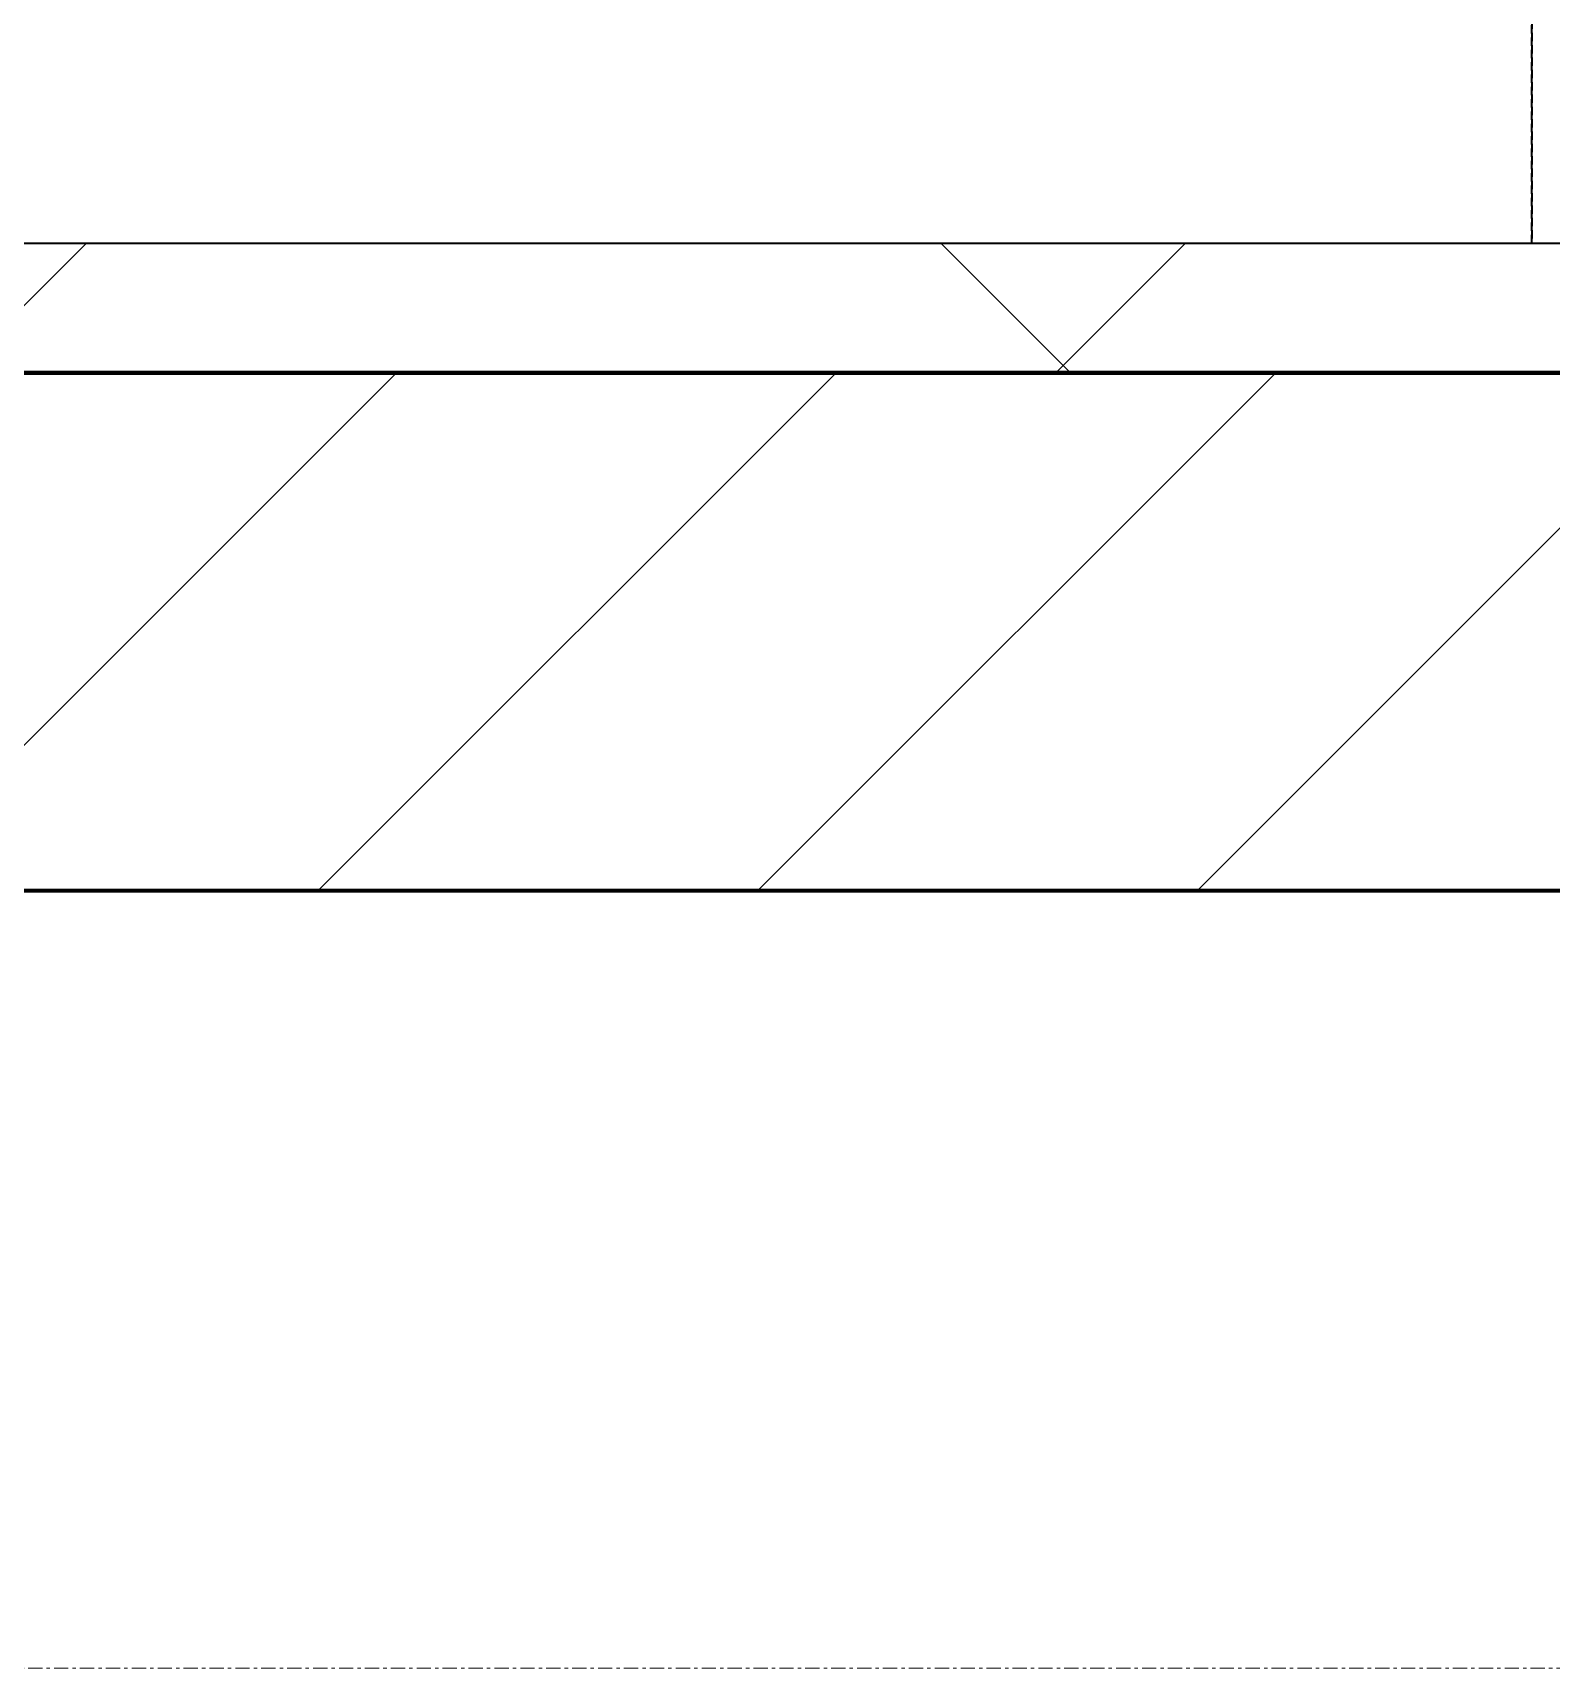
# Model space of a CAD drawing. Header units: millimetres. Extents: x -853432 to -773672, y -18171 to 22484.
# Drawn here: x -785286 to -784700, y -4321 to -3690 of the extents above; entities that cross this region are included whole.
import ezdxf
from ezdxf.xclip import XClip

# ---------------------------------------------------------------- set-up
doc = ezdxf.new("R2010")
doc.units = ezdxf.units.MM
doc.header["$XCLIPFRAME"] = 0
doc.linetypes.add('- SOM Dash 1_8_', pattern=[4.7625, 3.175, -1.5875])
doc.linetypes.add('DPA_Grid _ Level 100', pattern=[10, 5.5, -1.6, 1.3, -1.6])
for name, color, linetype, lineweight in [('A-GLAZ-CURT', 2, 'Continuous', 9), ('A-WALL', 5, 'Continuous', 35), ('A-WALL-FNSH', 2, 'Continuous', 35), ('A-WALL-PATT', 1, 'Continuous', 35), ('I-WALL-E', 2, 'Continuous', 35), ('S-GRID', 251, 'Continuous', 9)]:
    doc.layers.add(name, color=color, linetype=linetype, lineweight=lineweight)
doc.layers.add('A11_ALU.SOLID SHEET', color=2, linetype='Continuous')

# ---------------------------------------------------------------- blocks, each defined once
blk = doc.blocks.new('*U2464')
at = {"layer": 'S-GRID', "linetype": 'DPA_Grid _ Level 100'}
blk.add_line((57000, -7900), (-16649.52, -7900), dxfattribs=at)
blk = doc.blocks.new('PPLS-PP19_Custom Tile Pattern - Custom Tile Pattern-V169-4251-01 ENLARGED CONCOURSE LEVEL - REFLECTED CEILING PLAN - SHEET 2')
at = {"layer": 'A-GLAZ-CURT'}
for p, q in [((-300, 0), (300, 0)), ((300, 0), (-300, 0)), ((195.99, 0), (213.31, 0)), ((213.31, 0), (195.99, 0)), ((230.06, 0), (300, 0)), ((-300, -50), (300, -50)), ((300, -50), (-300, -50))]:
    blk.add_line(p, q, dxfattribs=at)
for points, knots in [([(94.4, 0), (94.4, 0), (94.64, 0), (99.11, 0), (108.97, 0), (120.79, 0), (139.94, 0), (163.31, 0), (185.23, 0), (193.62, 0), (194.69, 0), (194.79, 0)], [-2348.345796, -2348.345796, -2348.345796, -2348.345796, -2310.419338, -2233.599744, -2052.234781, -1843.028543, -1530.39897, -1095.004608, -529.74427, -295.064701, -265.121568, -265.121568, -265.121568, -265.121568]), ([(223.73, 0), (217.37, 0), (197.68, 0), (177.41, 0), (159.34, 0), (158.33, 0), (158.3, 0)], [-208.157764, -208.157764, -208.157764, -208.157764, -187.987675, -143.776725, -129.632772, -123.352749, -123.352749, -123.352749, -123.352749]), ([(159.07, 0), (159.13, 0), (160.84, 0), (165.21, 0), (174.15, 0), (185.98, 0), (208.82, 0), (219.42, 0), (230.06, 0)], [-115.643202, -115.643202, -115.643202, -115.643202, -114.681583, -87.660824, -65.295536, -41.623857, -24.459831, 0, 0, 0, 0]), ([(223.41, 0), (222.58, 0), (218.31, 0), (200.27, 0), (182.99, 0), (174.27, 0), (169.67, 0), (168.99, 0)], [-9091.710123, -9091.710123, -9091.710123, -9091.710123, -9016.44624, -8717.832359, -8253.978395, -8152.463617, -8069.855175, -8069.855175, -8069.855175, -8069.855175]), ([(215.22, 0), (214.62, 0), (210.55, 0), (203.98, 0), (187.54, 0), (175.3, 0), (169.49, 0)], [-203.825446, -203.825446, -203.825446, -203.825446, -198.527383, -184.406837, -162.427601, -142.916156, -142.916156, -142.916156, -142.916156]), ([(171.51, 0), (176.48, 0), (193.23, 0), (201.73, 0), (208.81, 0), (213.9, 0), (241.96, 0), (266.73, 0), (281.71, 0), (291.71, 0), (296.52, 0), (297.86, 0), (298.09, 0)], [-7971.819559, -7971.819559, -7971.819559, -7971.819559, -7784.112253, -7606.717214, -7289.299508, -7042.621073, -6582.165592, -6068.460911, -5766.029927, -5566.724884, -5280.360606, -5199.253518, -5199.253518, -5199.253518, -5199.253518]), ([(172.07, 0), (177.66, 0), (187.87, 0), (201.08, 0), (207.47, 0), (213.96, 0), (215.11, 0)], [-255.364076, -255.364076, -255.364076, -255.364076, -237.955587, -223.92608, -215.862851, -208.75215, -208.75215, -208.75215, -208.75215]), ([(300, 0), (288.22, 0), (262, 0), (230.43, 0), (219.94, 0), (219.02, 0)], [-12528.858583, -12528.858583, -12528.858583, -12528.858583, -11905.454923, -11162.864862, -10856.732305, -10856.732305, -10856.732305, -10856.732305]), ([(219.9, 0), (220.86, 0), (222.41, 0), (224.23, 0), (224.3, 0)], [-10670.940496, -10670.940496, -10670.940496, -10670.940496, -10511.382485, -10505.738681, -10505.738681, -10505.738681, -10505.738681]), ([(247.1, 0), (246.76, 0), (245.04, 0), (238.34, 0), (228.69, 0), (225.44, 0), (224.31, 0)], [-9649.085549, -9649.085549, -9649.085549, -9649.085549, -9581.591397, -9406.094246, -9221.510254, -9118.874811, -9118.874811, -9118.874811, -9118.874811]), ([(300, 0), (286.53, 0), (261.13, 0), (235.69, 0), (224.34, 0)], [-285.253232, -285.253232, -285.253232, -285.253232, -244.693688, -208.800045, -208.800045, -208.800045, -208.800045]), ([(225, 0), (231.44, 0), (242.24, 0), (246.54, 0), (246.96, 0)], [-10485.148688, -10485.148688, -10485.148688, -10485.148688, -9925.173265, -9834.877357, -9834.877357, -9834.877357, -9834.877357]), ([(284.76, 0), (284.76, 0), (285.09, 0), (287.47, 0), (293.59, 0), (297.76, 0), (300, 0)], [-4110.630118, -4110.630118, -4110.630118, -4110.630118, -4053.389046, -3959.664717, -3862.421465, -3746.95702, -3746.95702, -3746.95702, -3746.95702]), ([(297.38, 0), (295.84, 0), (291.62, 0), (285.38, 0), (284.87, 0)], [-4803.172655, -4803.172655, -4803.172655, -4803.172655, -4358.271401, -4143.037883, -4143.037883, -4143.037883, -4143.037883])]:
    blk.add_open_spline(points, degree=3, knots=knots, dxfattribs=at)
blk.add_open_spline([(195.11, 0), (194.91, 0), (194.44, 0), (193.8, 0)], degree=3, dxfattribs=at)
blk = doc.blocks.new('PPLS-PP19_Custom Tile Pattern - Custom Tile Pattern-V170-4251-01 ENLARGED CONCOURSE LEVEL - REFLECTED CEILING PLAN - SHEET 2')
at = {"layer": 'A-GLAZ-CURT'}
for p, q in [((-300, 0), (300, 0)), ((300, 0), (-300, 0)), ((-293.07, 0), (-275.75, 0)), ((-275.75, 0), (-293.07, 0)), ((-222.32, 0), (-205, 0)), ((-205, 0), (-222.32, 0)), ((-300, -50), (300, -50)), ((300, -50), (-300, -50))]:
    blk.add_line(p, q, dxfattribs=at)
at = {"layer": 'A-GLAZ-CURT', "flags": 128}
for points in [[(-300, 0), (-291.56, 0), (-283.3, 0), (-275.2, 0), (-267.26, 0), (-259.45, 0), (-251.77, 0), (-244.2, 0), (-237.76, 0)], [(-237.76, 0), (-244.39, 0), (-251.96, 0), (-259.67, 0), (-267.51, 0), (-275.48, 0), (-283.55, 0), (-291.73, 0), (-300, 0)], [(-169.65, 0), (-174.47, 0), (-179.49, 0), (-184.81, 0), (-190.44, 0), (-196.37, 0), (-202.58, 0), (-209.04, 0), (-215.73, 0), (-222.63, 0), (-229.72, 0), (-236.97, 0)], [(-236.74, 0), (-229.36, 0), (-222.06, 0), (-214.83, 0), (-207.71, 0), (-200.76, 0), (-194.02, 0), (-187.54, 0), (-181.38, 0), (-175.58, 0), (-170.25, 0), (-165.64, 0), (-162.01, 0), (-159.53, 0), (-157.46, 0), (-154.52, 0), (-149.42, 0), (-141.84, 0), (-132.81, 0), (-126.08, 0)], [(-125.17, 0), (-128.55, 0), (-134.16, 0), (-140.03, 0), (-145.5, 0), (-150.63, 0), (-155.53, 0), (-160.27, 0), (-164.95, 0), (-168.82, 0)]]:
    blk.add_lwpolyline(points, dxfattribs=at)
at = {"layer": 'A-GLAZ-CURT'}
for points, knots in [([(-300, 0), (-284.65, 0), (-236.57, 0), (-174.61, 0), (-129.95, 0), (-110.8, 0), (-99.5, 0), (-91.46, 0)], [-5323.127839, -5323.127839, -5323.127839, -5323.127839, -4502.809032, -2700.551212, -1002.059161, -460.363443, 0, 0, 0, 0]), ([(-238.76, 0), (-252.75, 0), (-272.55, 0), (-294.48, 0), (-300, 0)], [-14602.206786, -14602.206786, -14602.206786, -14602.206786, -13729.592194, -13439.944408, -13439.944408, -13439.944408, -13439.944408]), ([(-137.88, 0), (-140.56, 0), (-147.66, 0), (-147.69, 0), (-158.72, 0), (-174.02, 0), (-185.59, 0), (-209.77, 0), (-232.01, 0), (-255.22, 0), (-262.59, 0), (-264.9, 0), (-265.4, 0)], [-3187.727384, -3187.727384, -3187.727384, -3187.727384, -2919.378265, -2477.344047, -2237.412286, -2029.680487, -1755.085331, -1400.429864, -858.079193, -543.655514, -208.940337, 0, 0, 0, 0]), ([(-258.6, 0), (-257.91, 0), (-254.26, 0), (-246.46, 0), (-239.86, 0), (-237.77, 0)], [-5722.54675, -5722.54675, -5722.54675, -5722.54675, -5657.471696, -5413.335975, -5300.076856, -5300.076856, -5300.076856, -5300.076856]), ([(-237.77, 0), (-232.56, 0), (-224.03, 0), (-213.1, 0), (-200.2, 0), (-186.4, 0), (-175.68, 0), (-168.83, 0)], [-5299.983766, -5299.983766, -5299.983766, -5299.983766, -5017.494783, -4832.723979, -4666.091899, -4349.945572, -4035.86419, -4035.86419, -4035.86419, -4035.86419]), ([(-99.88, 0), (-110.22, 0), (-142.98, 0), (-190.92, 0), (-229.63, 0), (-237.76, 0)], [-18259.877968, -18259.877968, -18259.877968, -18259.877968, -17136.203329, -15131.813646, -14623.072535, -14623.072535, -14623.072535, -14623.072535]), ([(-168.84, 0), (-171.97, 0), (-181.3, 0), (-199.46, 0), (-216.65, 0), (-231.26, 0), (-233.46, 0), (-234, 0)], [-1934.917225, -1934.917225, -1934.917225, -1934.917225, -1763.376603, -1422.553702, -978.033455, -846.069444, -682.911962, -682.911962, -682.911962, -682.911962]), ([(-233.49, 0), (-233.44, 0), (-232.38, 0), (-230.74, 0), (-225.3, 0), (-223.63, 0)], [-455.274641, -455.274641, -455.274641, -455.274641, -440.605512, -119.536984, 0, 0, 0, 0]), ([(-223.63, 0), (-219.39, 0), (-206.17, 0), (-188.58, 0), (-174.87, 0), (-169.38, 0), (-169.12, 0)], [-5463.295695, -5463.295695, -5463.295695, -5463.295695, -5161.076232, -4739.070012, -4465.409639, -4451.57427, -4451.57427, -4451.57427, -4451.57427]), ([(-168.83, 0), (-163.16, 0), (-151.77, 0), (-136.84, 0), (-127.33, 0), (-124.19, 0), (-123.43, 0), (-123.28, 0)], [-4446.405474, -4446.405474, -4446.405474, -4446.405474, -4149.119819, -3839.893365, -3647.167523, -3488.92562, -3439.852845, -3439.852845, -3439.852845, -3439.852845]), ([(-133.82, 0), (-135.51, 0), (-137.8, 0), (-149.31, 0), (-158.68, 0), (-165.56, 0), (-168.83, 0)], [-2731.647847, -2731.647847, -2731.647847, -2731.647847, -2418.507304, -2308.929706, -2113.765672, -1935.090519, -1935.090519, -1935.090519, -1935.090519]), ([(-168.62, 0), (-167.92, 0), (-163.62, 0), (-158.7, 0), (-157.22, 0)], [-4032.667173, -4032.667173, -4032.667173, -4032.667173, -4000.813434, -3840.635403, -3840.635403, -3840.635403, -3840.635403]), ([(-152.35, 0), (-151.03, 0), (-147.71, 0), (-143.57, 0), (-138.62, 0)], [-3494.978217, -3494.978217, -3494.978217, -3494.978217, -3371.022232, -3227.460399, -3227.460399, -3227.460399, -3227.460399]), ([(-118.78, 0), (-121.86, 0), (-126.28, 0), (-136.96, 0), (-147.46, 0), (-150.03, 0), (-150.57, 0)], [-5938.474035, -5938.474035, -5938.474035, -5938.474035, -5700.061948, -5508.838257, -5298.784692, -5196.16478, -5196.16478, -5196.16478, -5196.16478]), ([(-150.34, 0), (-150.07, 0), (-147.75, 0), (-142.6, 0), (-127.26, 0), (-107.3, 0), (-90.42, 0), (-75.26, 0), (-68.41, 0), (-65.12, 0), (-63.63, 0)], [-4948.728362, -4948.728362, -4948.728362, -4948.728362, -4883.323924, -4440.880425, -4054.690705, -3793.097032, -3402.597032, -3144.956779, -3050.982048, -2969.237017, -2969.237017, -2969.237017, -2969.237017]), ([(-30.89, 0), (-31.48, 0), (-38.18, 0), (-53.55, 0), (-78.2, 0), (-110.94, 0), (-130.52, 0), (-147.74, 0), (-149.07, 0)], [-8578.796839, -8578.796839, -8578.796839, -8578.796839, -8532.293389, -8073.216054, -7508.296369, -7004.680444, -6449.282163, -6277.220794, -6277.220794, -6277.220794, -6277.220794]), ([(-148.23, 0), (-146.94, 0), (-140.15, 0), (-137.28, 0), (-133.93, 0), (-128.78, 0), (-126.5, 0)], [-6162.058746, -6162.058746, -6162.058746, -6162.058746, -6017.569127, -5560.701257, -5364.112219, -5231.017328, -5231.017328, -5231.017328, -5231.017328]), ([(-100.85, 0), (-101.34, 0), (-109.65, 0), (-122.65, 0), (-139.03, 0), (-146.11, 0), (-146.95, 0)], [-1401.1415, -1401.1415, -1401.1415, -1401.1415, -1374.161226, -945.742622, -741.901385, -489.130243, -489.130243, -489.130243, -489.130243]), ([(-146.69, 0), (-146.59, 0), (-145.49, 0), (-135.69, 0), (-128.29, 0), (-125.15, 0)], [-420.34245, -420.34245, -420.34245, -420.34245, -406.956646, -290.263673, 0, 0, 0, 0]), ([(-127.41, 0), (-131.63, 0), (-133.16, 0), (-134.09, 0), (-134.15, 0)], [-8540.990293, -8540.990293, -8540.990293, -8540.990293, -8266.114998, -8246.473386, -8246.473386, -8246.473386, -8246.473386]), ([(-134.15, 0), (-133.32, 0), (-130.31, 0), (-117.33, 0), (-92.04, 0), (-74.02, 0), (-62.74, 0), (-60.36, 0), (-59.97, 0)], [-7657.439573, -7657.439573, -7657.439573, -7657.439573, -7293.749979, -6839.55839, -6236.997189, -5713.340575, -5140.470607, -5006.787413, -5006.787413, -5006.787413, -5006.787413]), ([(-120.13, 0), (-120.14, 0), (-120.24, 0), (-121.3, 0), (-129.25, 0), (-133.82, 0)], [-2933.992132, -2933.992132, -2933.992132, -2933.992132, -2920.575025, -2840.280255, -2731.647847, -2731.647847, -2731.647847, -2731.647847]), ([(-113.43, 0), (-113.44, 0), (-113.96, 0), (-119.73, 0), (-125.43, 0), (-127.03, 0), (-127.41, 0)], [-328.499627, -328.499627, -328.499627, -328.499627, -282.672656, -98.539552, -24.539552, 0, 0, 0, 0]), ([(-126.5, 0), (-122.44, 0), (-108.71, 0), (-86.68, 0), (-63.44, 0), (-54.4, 0), (-48.53, 0), (-30.79, 0), (-18.03, 0), (8.61, 0), (15.02, 0), (22.91, 0), (31, 0), (39.04, 0), (51.19, 0), (58.74, 0), (61.34, 0), (61.45, 0)], [-5231.017328, -5231.017328, -5231.017328, -5231.017328, -4994.692869, -4542.524482, -4008.285538, -3689.699207, -3546.54457, -3315.260113, -2864.387349, -2439.246196, -2084.094819, -1956.422387, -1818.904206, -1645.594513, -1443.202566, -1228.752106, -1120.932285, -1120.932285, -1120.932285, -1120.932285]), ([(-125.15, 0), (-124.93, 0), (-121.96, 0), (-113.01, 0), (-104.08, 0), (-100.37, 0), (-99.88, 0)], [-3362.7396, -3362.7396, -3362.7396, -3362.7396, -3342.215224, -3074.362186, -2902.289527, -2875.953574, -2875.953574, -2875.953574, -2875.953574]), ([(-122.08, 0), (-122.01, 0), (-121.69, 0), (-121.2, 0), (-120.88, 0)], [-3136.336417, -3136.336417, -3136.336417, -3136.336417, -3110.304437, -3035.164275, -3035.164275, -3035.164275, -3035.164275]), ([(-99.88, 0), (-102.34, 0), (-107.03, 0), (-114.02, 0), (-117.28, 0), (-118.78, 0)], [-356.489101, -356.489101, -356.489101, -356.489101, -229.489605, -116.330425, 0, 0, 0, 0]), ([(-117.74, 0), (-117.19, 0), (-114.78, 0), (-113.43, 0), (-113.43, 0)], [-821.249067, -821.249067, -821.249067, -821.249067, -394.672656, -330.879064, -330.879064, -330.879064, -330.879064]), ([(-36.62, 0), (-36.62, 0), (-40.35, 0), (-44.32, 0), (-58.97, 0), (-85.2, 0), (-107.61, 0), (-116.56, 0), (-117.56, 0)], [-4069.478503, -4069.478503, -4069.478503, -4069.478503, -3858.647035, -3538.256648, -2842.901703, -2193.204658, -1433.981041, -985.49888, -985.49888, -985.49888, -985.49888]), ([(-115.82, 0), (-114.96, 0), (-110.41, 0), (-96.78, 0), (-71.33, 0), (-42.53, 0), (-12.78, 0), (4.23, 0), (9.64, 0), (10.14, 0), (10.18, 0)], [-5724.064692, -5724.064692, -5724.064692, -5724.064692, -5430.283136, -5103.229623, -4799.173296, -4065.652676, -3589.737505, -3285.047089, -3066.359526, -3044.715262, -3044.715262, -3044.715262, -3044.715262]), ([(-99.89, 0), (-104.05, 0), (-112.34, 0), (-114.94, 0), (-115.63, 0)], [-727.294741, -727.294741, -727.294741, -727.294741, -501.969187, -243.577221, -243.577221, -243.577221, -243.577221]), ([(9.32, 0), (9.08, 0), (7.65, 0), (2.57, 0), (-12.23, 0), (-25.64, 0), (-40, 0), (-56.24, 0), (-75.59, 0), (-89.64, 0), (-98.62, 0), (-99.7, 0)], [-2922.926651, -2922.926651, -2922.926651, -2922.926651, -2882.788014, -2720.818881, -2518.50168, -2125.455881, -1792.521578, -1466.981642, -1208.454564, -789.402658, -730.731663, -730.731663, -730.731663, -730.731663]), ([(-99.68, 0), (-94.7, 0), (-84.68, 0), (-71.67, 0), (-65.93, 0), (-65.07, 0)], [-2872.340075, -2872.340075, -2872.340075, -2872.340075, -2605.247022, -2322.099534, -2241.8264, -2241.8264, -2241.8264, -2241.8264]), ([(-72.93, 0), (-75.51, 0), (-83.53, 0), (-93.28, 0), (-99.25, 0)], [-19442.345229, -19442.345229, -19442.345229, -19442.345229, -18935.241197, -18282.704316, -18282.704316, -18282.704316, -18282.704316]), ([(-36.33, 0), (-36.43, 0), (-37.27, 0), (-45.02, 0), (-46.13, 0), (-60.59, 0), (-78.74, 0), (-91.87, 0), (-99.02, 0)], [-1855.773136, -1855.773136, -1855.773136, -1855.773136, -1810.870157, -1672.078046, -1405.135169, -1060.00838, -740.068933, -371.154627, -371.154627, -371.154627, -371.154627]), ([(-91.46, 0), (-90.09, 0), (-84.7, 0), (-77.43, 0), (-72.73, 0), (-72.64, 0), (-72.64, 0)], [-19832.387487, -19832.387487, -19832.387487, -19832.387487, -19753.885894, -19541.04734, -19478.625389, -19471.062469, -19471.062469, -19471.062469, -19471.062469]), ([(-63.96, 0), (-64.13, 0), (-72.5, 0), (-80.63, 0), (-86.16, 0)], [-2171.769325, -2171.769325, -2171.769325, -2171.769325, -2007.031671, -1681.3698, -1681.3698, -1681.3698, -1681.3698]), ([(-29.03, 0), (-33.97, 0), (-43.74, 0), (-56.37, 0), (-71.66, 0), (-77.83, 0), (-82.66, 0), (-83.28, 0), (-83.28, 0)], [-2680.714891, -2680.714891, -2680.714891, -2680.714891, -2413.671296, -2161.752162, -2006.592567, -1646.621388, -1424.436217, -1393.971743, -1393.971743, -1393.971743, -1393.971743]), ([(-83.28, 0), (-83.28, 0), (-82.91, 0), (-76.14, 0), (-62.97, 0), (-48.14, 0), (-36.49, 0), (-33.57, 0), (-29.94, 0), (-28.57, 0)], [-1393.4169, -1393.4169, -1393.4169, -1393.4169, -1353.722004, -1274.333717, -1073.56893, -651.549973, -296.515819, -83.513472, 0, 0, 0, 0]), ([(-66.39, 0), (-66.39, 0), (-63.63, 0), (-53.63, 0), (-36.46, 0), (-31.44, 0), (-30.91, 0)], [-2493.31794, -2493.31794, -2493.31794, -2493.31794, -2315.303971, -1809.437387, -963.711516, -842.113081, -842.113081, -842.113081, -842.113081]), ([(31.18, 0), (25.97, 0), (11.99, 0), (-16.92, 0), (-47.42, 0), (-65.77, 0), (-66.37, 0), (-66.38, 0)], [-4496.803627, -4496.803627, -4496.803627, -4496.803627, -4222.080604, -3745.412743, -2981.410125, -2542.574734, -2498.224237, -2498.224237, -2498.224237, -2498.224237]), ([(-63.63, 0), (-61.49, 0), (-57.39, 0), (-54.49, 0), (-45.2, 0), (-40.79, 0), (-40.46, 0), (-40.44, 0)], [-2969.237017, -2969.237017, -2969.237017, -2969.237017, -2851.217951, -2734.127174, -2474.780881, -2410.990208, -2350.645972, -2350.645972, -2350.645972, -2350.645972]), ([(-58.83, 0), (-58.37, 0), (-57.29, 0), (-54.23, 0), (-46.33, 0), (-42.62, 0), (-41.76, 0)], [-4859.52896, -4859.52896, -4859.52896, -4859.52896, -4680.891996, -4469.85053, -4321.566175, -4270.495146, -4270.495146, -4270.495146, -4270.495146]), ([(-51.83, 0), (-51.83, 0), (-51.78, 0), (-47.4, 0), (-46.01, 0), (-40.22, 0), (-36.78, 0)], [-632.814994, -632.814994, -632.814994, -632.814994, -627.965721, -508.377888, -260.442412, 0, 0, 0, 0]), ([(76.63, 0), (74.8, 0), (67.65, 0), (53.52, 0), (37, 0), (24.07, 0), (12.82, 0), (-2.9, 0), (-20.62, 0), (-32.81, 0), (-44.85, 0), (-51.43, 0), (-51.79, 0)], [-3095.572228, -3095.572228, -3095.572228, -3095.572228, -2950.589685, -2634.532728, -2313.748533, -2106.613311, -1925.670641, -1617.263037, -1290.787923, -1039.307308, -819.71621, -644.910881, -644.910881, -644.910881, -644.910881]), ([(-41.76, 0), (-39.9, 0), (-37.72, 0), (-36.92, 0), (-36.77, 0)], [-4270.495146, -4270.495146, -4270.495146, -4270.495146, -4161.040818, -4106.245333, -4106.245333, -4106.245333, -4106.245333]), ([(-36.29, 0), (-36.29, 0), (-35.04, 0), (-32.25, 0), (-30.99, 0)], [-9150.272121, -9150.272121, -9150.272121, -9150.272121, -9057.163041, -8973.211251, -8973.211251, -8973.211251, -8973.211251]), ([(-33.34, 0), (-33.34, 0), (-33, 0), (-31.67, 0), (-31.3, 0)], [-2415.024266, -2415.024266, -2415.024266, -2415.024266, -2357.633367, -2337.580811, -2337.580811, -2337.580811, -2337.580811]), ([(30.82, 0), (29.27, 0), (20.14, 0), (3.54, 0), (-14.48, 0), (-28.58, 0), (-30.98, 0)], [-10462.034656, -10462.034656, -10462.034656, -10462.034656, -10363.088938, -9884.23066, -9424.652049, -9305.69834, -9305.69834, -9305.69834, -9305.69834]), ([(-30.95, 0), (-28.11, 0), (-16.83, 0), (5.38, 0), (26.29, 0), (37.19, 0)], [-6053.323036, -6053.323036, -6053.323036, -6053.323036, -5862.463379, -5340.621928, -4772.340518, -4772.340518, -4772.340518, -4772.340518]), ([(-30.76, 0), (-30.73, 0), (-29.99, 0), (-23.47, 0), (-15.75, 0), (-15.19, 0)], [-54176.191683, -54176.191683, -54176.191683, -54176.191683, -54157.274271, -53749.15266, -53717.791567, -53717.791567, -53717.791567, -53717.791567]), ([(70.61, 0), (66.16, 0), (55.8, 0), (39.61, 0), (24.74, 0), (2.64, 0), (-17.6, 0), (-28.63, 0), (-30.74, 0)], [-4647.237329, -4647.237329, -4647.237329, -4647.237329, -4326.416877, -4098.545751, -3766.694881, -3333.063701, -2994.501669, -2710.888442, -2710.888442, -2710.888442, -2710.888442]), ([(-30.52, 0), (-27.11, 0), (-17.83, 0), (5.99, 0), (22.06, 0), (34.35, 0), (37.01, 0), (37.47, 0)], [-2323.618664, -2323.618664, -2323.618664, -2323.618664, -2142.497158, -1716.209403, -1206.526904, -1089.329421, -1064.991888, -1064.991888, -1064.991888, -1064.991888]), ([(-13, 0), (-14.35, 0), (-17.68, 0), (-25.97, 0), (-29.52, 0), (-30.21, 0)], [-55207.591944, -55207.591944, -55207.591944, -55207.591944, -54789.006179, -54461.685999, -54290.791712, -54290.791712, -54290.791712, -54290.791712]), ([(-30, 0), (-29.55, 0), (-27.96, 0), (-26.95, 0), (-26.54, 0)], [-8950.851873, -8950.851873, -8950.851873, -8950.851873, -8919.836787, -8834.607043, -8834.607043, -8834.607043, -8834.607043]), ([(8.33, 0), (8.19, 0), (7.18, 0), (0.32, 0), (-13.89, 0), (-24.92, 0), (-29.03, 0)], [-3574.286521, -3574.286521, -3574.286521, -3574.286521, -3526.962355, -3285.499107, -2903.012179, -2680.714891, -2680.714891, -2680.714891, -2680.714891]), ([(-28.98, 0), (-28.66, 0), (-27.39, 0), (-24.45, 0), (-22.56, 0)], [-166.548282, -166.548282, -166.548282, -166.548282, -102.06493, 0, 0, 0, 0]), ([(-28.57, 0), (-26.93, 0), (-20.29, 0), (-11.45, 0), (2.08, 0), (13.15, 0), (21.24, 0), (24.62, 0), (24.72, 0), (24.72, 0)], [-5361.429781, -5361.429781, -5361.429781, -5361.429781, -5261.36855, -5050.479954, -4785.90057, -4596.498881, -4445.288762, -4384.376941, -4376.041937, -4376.041937, -4376.041937, -4376.041937]), ([(-22.56, 0), (-20.27, 0), (-17.03, 0), (-11.36, 0), (-7.66, 0), (-6.6, 0), (-6.44, 0)], [-56468.192263, -56468.192263, -56468.192263, -56468.192263, -56344.022017, -56303.229861, -56166.290093, -56124.392176, -56124.392176, -56124.392176, -56124.392176]), ([(-15.19, 0), (-13.07, 0), (7.48, 0), (42.82, 0), (88.72, 0), (120.63, 0), (138.28, 0), (138.53, 0)], [-461.142613, -461.142613, -461.142613, -461.142613, -429.606584, -390.253598, -346.313304, -291.370682, -290.5735, -290.5735, -290.5735, -290.5735]), ([(-6.54, 0), (-6.73, 0), (-7.2, 0), (-7.6, 0), (-7.79, 0)], [-56009.792147, -56009.792147, -56009.792147, -56009.792147, -55949.290093, -55895.192118, -55895.192118, -55895.192118, -55895.192118]), ([(-2.63, 0), (-2.47, 0), (-1.22, 0), (4.92, 0), (15.97, 0), (22.54, 0), (24.49, 0)], [-226.825321, -226.825321, -226.825321, -226.825321, -220.269177, -206.416616, -198.214427, -187.717507, -187.717507, -187.717507, -187.717507]), ([(103.09, 0), (101.08, 0), (86.31, 0), (63.34, 0), (35.84, 0), (12, 0), (3.08, 0), (-1.67, 0), (-2.25, 0)], [-375.435014, -375.435014, -375.435014, -375.435014, -369.147452, -330.153101, -307.516438, -285.83788, -246.234814, -234.646884, -234.646884, -234.646884, -234.646884]), ([(24.69, 0), (24.54, 0), (20.99, 0), (15.48, 0), (10.8, 0), (9.63, 0)], [-4368.572414, -4368.572414, -4368.572414, -4368.572414, -4306.476363, -4080.000647, -3772.857994, -3772.857994, -3772.857994, -3772.857994]), ([(18.16, 0), (19.15, 0), (24.25, 0), (25.66, 0), (26.12, 0)], [-5700.113719, -5700.113719, -5700.113719, -5700.113719, -5554.232259, -5302.431367, -5302.431367, -5302.431367, -5302.431367]), ([(38.01, 0), (35.28, 0), (28.5, 0), (20.67, 0), (18.85, 0), (18.16, 0)], [-6258.259728, -6258.259728, -6258.259728, -6258.259728, -6135.05769, -5972.647715, -5832.674503, -5832.674503, -5832.674503, -5832.674503]), ([(27.44, 0), (27.9, 0), (29.54, 0), (34.19, 0), (37.35, 0), (37.94, 0)], [-5037.309798, -5037.309798, -5037.309798, -5037.309798, -4887.603822, -4705.298446, -4664.538456, -4664.538456, -4664.538456, -4664.538456]), ([(27.89, 0), (29.09, 0), (33.4, 0), (48.37, 0), (71.92, 0), (100.57, 0), (116.36, 0), (128.63, 0), (128.95, 0)], [-147.777612, -147.777612, -147.777612, -147.777612, -135.792042, -118.513713, -97.899267, -63.759246, -39.050993, -35.895543, -35.895543, -35.895543, -35.895543]), ([(53.18, 0), (53.06, 0), (52.22, 0), (44.99, 0), (36.46, 0), (30.82, 0)], [-622.740158, -622.740158, -622.740158, -622.740158, -566.066452, -360.610861, 0, 0, 0, 0]), ([(136.44, 0), (121.66, 0), (86.93, 0), (51.16, 0), (31.18, 0)], [-106.750556, -106.750556, -106.750556, -106.750556, -59.610984, 0, 0, 0, 0]), ([(37.25, 0), (36.63, 0), (35.79, 0), (35.54, 0), (35.54, 0)], [-321.97841, -321.97841, -321.97841, -321.97841, -319.318397, -317.489778, -317.489778, -317.489778, -317.489778]), ([(36.29, 0), (37.77, 0), (48.82, 0), (64.79, 0), (87.15, 0), (101.5, 0), (106.46, 0)], [-314.598523, -314.598523, -314.598523, -314.598523, -305.899624, -287.17622, -249.500363, -226.039875, -226.039875, -226.039875, -226.039875]), ([(105.98, 0), (105.65, 0), (94.22, 0), (76.86, 0), (57.82, 0), (46.51, 0), (42.05, 0), (38.77, 0), (37.93, 0)], [-403.157171, -403.157171, -403.157171, -403.157171, -401.860199, -357.622665, -341.267687, -334.000314, -326.15566, -322.905938, -322.905938, -322.905938, -322.905938]), ([(38, 0), (40.9, 0), (46.59, 0), (57.76, 0), (64.47, 0), (72.74, 0), (75.22, 0), (76.03, 0), (76.21, 0)], [-1055.482721, -1055.482721, -1055.482721, -1055.482721, -901.315459, -753.071572, -495.328968, -421.953223, -334.951786, -290.452333, -290.452333, -290.452333, -290.452333]), ([(38.01, 0), (41.55, 0), (54.27, 0), (70.92, 0), (82.12, 0), (83.66, 0)], [-4758.104375, -4758.104375, -4758.104375, -4758.104375, -4573.028122, -4094.177415, -3869.465285, -3869.465285, -3869.465285, -3869.465285]), ([(114.39, 0), (114.2, 0), (112.08, 0), (105.42, 0), (92.38, 0), (85.59, 0), (74.4, 0), (62.26, 0), (51.85, 0), (45.49, 0), (39.39, 0), (38.23, 0)], [-8148.58938, -8148.58938, -8148.58938, -8148.58938, -8105.191388, -7723.759874, -7531.75727, -7135.649961, -6924.452779, -6738.82075, -6548.303034, -6314.283804, -6261.547629, -6261.547629, -6261.547629, -6261.547629]), ([(39.03, 0), (43.27, 0), (54.65, 0), (71.67, 0), (84.83, 0), (86.01, 0), (92.51, 0), (94.33, 0)], [-4639.627446, -4639.627446, -4639.627446, -4639.627446, -4353.683244, -3960.84581, -3759.045785, -3336.541051, -2783.776468, -2783.776468, -2783.776468, -2783.776468]), ([(61.47, 0), (61.47, 0), (61.21, 0), (54.61, 0), (53.71, 0), (53.56, 0)], [-1113.311073, -1113.311073, -1113.311073, -1113.311073, -1096.402191, -891.204116, -747.28819, -747.28819, -747.28819, -747.28819]), ([(76.22, 0), (75.58, 0), (73.64, 0), (71.05, 0), (70.61, 0)], [-193.634889, -193.634889, -193.634889, -193.634889, -31.537676, 0, 0, 0, 0]), ([(94.4, 0), (94.4, 0), (94.64, 0), (99.11, 0), (108.97, 0), (120.79, 0), (139.94, 0), (158.37, 0), (171.21, 0), (175.91, 0)], [-2348.345796, -2348.345796, -2348.345796, -2348.345796, -2310.419338, -2233.599744, -2052.234781, -1843.028543, -1530.39897, -1095.004608, -807.492843, -807.492843, -807.492843, -807.492843]), ([(106.32, 0), (106.16, 0), (105.47, 0), (105.23, 0), (105.23, 0)], [-8976.547926, -8976.547926, -8976.547926, -8976.547926, -8966.157302, -8929.495943, -8929.495943, -8929.495943, -8929.495943]), ([(129.02, 0), (129.02, 0), (124.41, 0), (122.35, 0), (115.92, 0), (110.47, 0), (106.95, 0)], [-35.386604, -35.386604, -35.386604, -35.386604, -31.430235, -22.807238, -15.488593, -4.090141, -4.090141, -4.090141, -4.090141]), ([(168.37, 0), (167.68, 0), (162.47, 0), (147.31, 0), (120.41, 0), (106.96, 0)], [-543.375029, -543.375029, -543.375029, -543.375029, -530.793311, -458.593899, -404.472351, -404.472351, -404.472351, -404.472351]), ([(106.96, 0), (113.36, 0), (126.44, 0), (132.42, 0), (134.6, 0)], [-225.24743, -225.24743, -225.24743, -225.24743, -194.761443, -152.241002, -152.241002, -152.241002, -152.241002]), ([(107.76, 0), (108.02, 0), (111.42, 0), (112.65, 0), (113.59, 0)], [-8834.78638, -8834.78638, -8834.78638, -8834.78638, -8814.835624, -8577.462505, -8577.462505, -8577.462505, -8577.462505]), ([(157.9, 0), (156.77, 0), (151.67, 0), (143.29, 0), (134.04, 0), (126.24, 0), (118.6, 0), (114.23, 0), (112.16, 0), (108.1, 0), (107.97, 0)], [-10292.955006, -10292.955006, -10292.955006, -10292.955006, -10098.273015, -9847.788484, -9677.714971, -9567.007022, -9453.21225, -9220.200448, -9012.77275, -9006.33563, -9006.33563, -9006.33563, -9006.33563]), ([(128.58, 0), (128.8, 0), (130.16, 0), (139.26, 0), (152.67, 0), (161.24, 0), (162.19, 0), (162.75, 0)], [-633.326174, -633.326174, -633.326174, -633.326174, -627.736123, -618.981161, -602.094757, -592.980799, -581.414464, -581.414464, -581.414464, -581.414464]), ([(137.1, 0), (136, 0), (133.64, 0), (129.87, 0), (129.11, 0)], [-670.405967, -670.405967, -670.405967, -670.405967, -651.020627, -640.742133, -640.742133, -640.742133, -640.742133]), ([(193.8, 0), (193.33, 0), (190.11, 0), (183.13, 0), (171, 0), (161.95, 0), (161.28, 0), (158.35, 0), (157.85, 0), (157.77, 0)], [-11665.349007, -11665.349007, -11665.349007, -11665.349007, -11565.880756, -11105.624034, -10839.086983, -10768.332124, -10666.779182, -10580.760289, -10550.278881, -10550.278881, -10550.278881, -10550.278881]), ([(300, 0), (286.53, 0), (254.22, 0), (207.11, 0), (177.41, 0), (159.34, 0), (158.33, 0), (158.3, 0)], [-285.253232, -285.253232, -285.253232, -285.253232, -244.693688, -187.987675, -143.776725, -129.632772, -123.352749, -123.352749, -123.352749, -123.352749]), ([(159.07, 0), (159.13, 0), (160.84, 0), (165.21, 0), (171.56, 0), (175.46, 0), (175.86, 0)], [-115.643202, -115.643202, -115.643202, -115.643202, -114.681583, -87.660824, -65.295536, -62.845945, -62.845945, -62.845945, -62.845945]), ([(162.75, 0), (165.4, 0), (170.91, 0), (172.61, 0), (172.61, 0)], [-111.264224, -111.264224, -111.264224, -111.264224, -56.742688, -19.085662, -19.085662, -19.085662, -19.085662]), ([(247.1, 0), (246.76, 0), (245.04, 0), (238.34, 0), (226.56, 0), (221.1, 0), (200.27, 0), (182.99, 0), (174.27, 0), (169.67, 0), (168.99, 0)], [-9649.085549, -9649.085549, -9649.085549, -9649.085549, -9581.591397, -9406.094246, -9221.510254, -9016.44624, -8717.832359, -8253.978395, -8152.463617, -8069.855175, -8069.855175, -8069.855175, -8069.855175]), ([(215.22, 0), (214.62, 0), (210.55, 0), (203.98, 0), (187.54, 0), (175.3, 0), (169.49, 0)], [-203.825446, -203.825446, -203.825446, -203.825446, -198.527383, -184.406837, -162.427601, -142.916156, -142.916156, -142.916156, -142.916156]), ([(171.51, 0), (176.48, 0), (193.23, 0), (201.73, 0), (208.81, 0), (213.9, 0), (241.96, 0), (266.73, 0), (281.71, 0), (291.71, 0), (296.52, 0), (297.86, 0), (298.09, 0)], [-7971.819559, -7971.819559, -7971.819559, -7971.819559, -7784.112253, -7606.717214, -7289.299508, -7042.621073, -6582.165592, -6068.460911, -5766.029927, -5566.724884, -5280.360606, -5199.253518, -5199.253518, -5199.253518, -5199.253518]), ([(176.43, 0), (179.75, 0), (187.25, 0), (208.82, 0), (219.42, 0), (230.06, 0)], [-61.676374, -61.676374, -61.676374, -61.676374, -41.623857, -24.459831, 0, 0, 0, 0]), ([(176.5, 0), (180.81, 0), (188.26, 0), (193.62, 0), (194.69, 0), (194.79, 0)], [-795.364705, -795.364705, -795.364705, -795.364705, -529.74427, -295.064701, -265.121568, -265.121568, -265.121568, -265.121568]), ([(176.6, 0), (180.71, 0), (189.44, 0), (201.08, 0), (207.47, 0), (213.96, 0), (215.11, 0)], [-250.678746, -250.678746, -250.678746, -250.678746, -237.955587, -223.92608, -215.862851, -208.75215, -208.75215, -208.75215, -208.75215])]:
    blk.add_open_spline(points, degree=3, knots=knots, dxfattribs=at)
for points in [[(-86.16, 0), (-90.61, 0), (-95.14, 0), (-99.87, 0)], [(-39.84, 0), (-39.08, 0), (-38.11, 0), (-37.36, 0)], [(-36.78, 0), (-35.07, 0), (-33.25, 0), (-31.34, 0)], [(-31.35, 0), (-33.64, 0), (-35.42, 0), (-36.04, 0)], [(-30.79, 0), (-30.07, 0), (-29.54, 0), (-29.19, 0)], [(-26.75, 0), (-27.42, 0), (-28.61, 0), (-30.02, 0)], [(24.49, 0), (25.23, 0), (25.72, 0), (26.04, 0)], [(80.35, 0), (79.57, 0), (78.27, 0), (76.63, 0)], [(84.06, 0), (83.48, 0), (82.41, 0), (81.72, 0)], [(106.86, 0), (105.62, 0), (104.36, 0), (103.09, 0)], [(105.26, 0), (105.4, 0), (105.97, 0), (106.68, 0)], [(168.74, 0), (168.74, 0), (169.81, 0), (171.51, 0)], [(172.07, 0), (173.34, 0), (174.61, 0), (175.89, 0)]]:
    blk.add_open_spline(points, degree=3, dxfattribs=at)
blk = doc.blocks.new('*U634')
at = {"layer": 'A-GLAZ-CURT'}
for name, p in [('PPLS-PP19_Custom Tile Pattern - Custom Tile Pattern-V169-4251-01 ENLARGED CONCOURSE LEVEL - REFLECTED CEILING PLAN - SHEET 2', (50402.37, -7350)), ('PPLS-PP19_Custom Tile Pattern - Custom Tile Pattern-V170-4251-01 ENLARGED CONCOURSE LEVEL - REFLECTED CEILING PLAN - SHEET 2', (51002.37, -7350))]:
    blk.add_blockref(name, p, dxfattribs=at)
blk = doc.blocks.new('*U1213')
blk.add_lwpolyline([(22690, -750), (19166.45, -750), (19116.45, -700), (18966.44, -550), (-101025.39, -550), (-101025.39, -6704.96), (-96300, -6704.96), (-96300, -7350), (-94497.63, -7350), (17250, -7350), (17250, -6849.96), (18300, -6849.96), (22690, -6849.96)], close=True)

msp = doc.modelspace()

# ---------------------------------------------------------------- block references
at = {"layer": 'A11_ALU.SOLID SHEET'}
ref = msp.add_blockref('*U1213', (-744682.37, 3579.02), dxfattribs=at)
XClip(ref).set_block_clipping_path([(-104690.1238047112, -9620.0029952966), (-34092.6543255156, 14392.9971737705)])

# ---------------------------------------------------------------- next in the draw order: hatches: boundary and pattern name
at = {"layer": 'A-WALL-PATT', "lineweight": 9}
h = msp.add_hatch(dxfattribs=at)
h.set_pattern_fill('FP_4', color=256, style=0, pattern_type=2)
h.set_pattern_definition([(45, (0, 0), (-212.13203, 212.13203), []), (135, (0, 0), (-212.13203, -212.13203), [])])
h.paths.add_polyline_path([(-779464.45, -3820.98), (-778775.03, -3820.98), (-778775.03, -3770.98), (-827933.88, -3770.98), (-828045.79, -3820.98), (-779602.34, -3820.98)])
h.paths.add_polyline_path([(-828965.42, -3820.98), (-828156.1, -3820.98), (-828044.19, -3770.98), (-841032.37, -3770.98), (-841032.37, -3820.98), (-829103.3, -3820.98)])
h = msp.add_hatch(dxfattribs=at)
h.set_pattern_fill('FP_2', color=256, style=0, pattern_type=2)
h.set_pattern_definition([(45, (0, 0), (-84.852814, 84.852814), [])])
h.paths.add_polyline_path([(-779326.57, -4020.98), (-778775.03, -4020.98), (-778775.03, -3820.98), (-828045.79, -3820.98), (-828336.65, -3950.93), (-828355, -3909.85), (-828156.1, -3820.98), (-841232.37, -3820.98), (-841232.37, -4020.98), (-779878.11, -4020.98)])
h.paths.add_polyline_path([(-828280, -3860.98), (-828285, -3859.64), (-828288.66, -3855.98), (-828289.66, -3848.39), (-828287.07, -3844.76), (-828282.59, -3841.32), (-828280, -3840.98), (-828272.93, -3843.91), (-828270.34, -3848.39), (-828270.34, -3851.81), (-828272.93, -3858.05), (-828279.18, -3860.64)])

# ---------------------------------------------------------------- next in the draw order: linework, layer by layer
at = {"layer": 'A-WALL', "color": 7, "lineweight": 70}
for p, q in [((-787580, -3820.98), (-785180, -3820.98)), ((-785180, -3820.98), (-787580, -3820.98)), ((-785180, -3820.98), (-783980, -3820.98)), ((-783980, -3820.98), (-785180, -3820.98)), ((-785180, -4020.98), (-787580, -4020.98)), ((-783980, -4020.98), (-785180, -4020.98))]:
    msp.add_line(p, q, dxfattribs=at)
at = {"layer": 'A-WALL-FNSH', "color": 250}
for p, q in [((-787580, -3770.98), (-785180, -3770.98)), ((-785180, -3770.98), (-783980, -3770.98))]:
    msp.add_line(p, q, dxfattribs=at)
at = {"layer": 'I-WALL-E', "color": 8, "linetype": '- SOM Dash 1_8_'}
for p, q in [((-784707.37, -3770.98), (-784707.37, -2708.75)), ((-784707.37, -2708.75), (-784707.37, -3770.98))]:
    msp.add_line(p, q, dxfattribs=at)

# ---------------------------------------------------------------- next in the draw order: block references
for name in ['*U2464', '*U634']:
    msp.add_blockref(name, (-835882.37, 3579.02))

doc.saveas('drawing.dxf')
